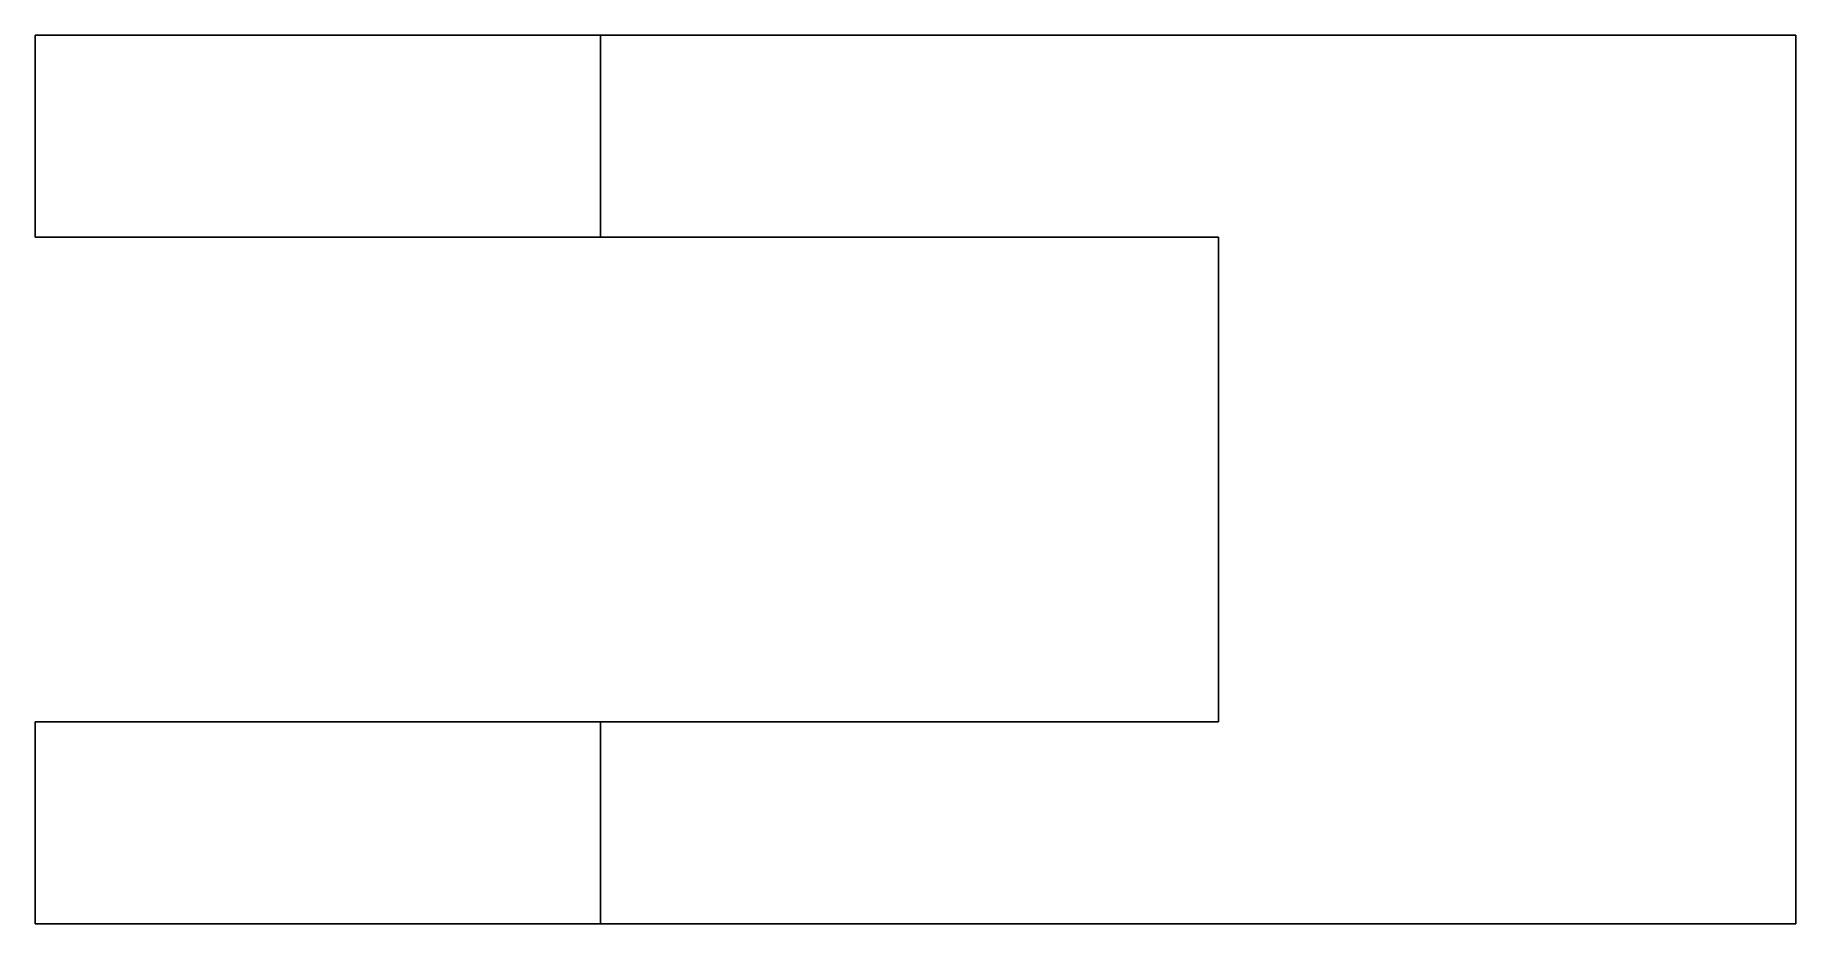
# Model space of a CAD drawing. Header units: metres. Extents: x -9.3 to 34.3, y -22 to 0.
import ezdxf

# ---------------------------------------------------------------- set-up
doc = ezdxf.new("R2010")
doc.units = ezdxf.units.M

msp = doc.modelspace()

# ---------------------------------------------------------------- linework, layer by layer
for points in [[(-9.3, -5), (-9.3, -4.9), (-9.3, -4.8), (-9.3, -4.7), (-9.3, -4.6), (-9.3, -4.5), (-9.3, -4.4), (-9.3, -4.3), (-9.3, -4.2), (-9.3, -4.1), (-9.3, -4), (-9.3, -3.9), (-9.3, -3.8), (-9.3, -3.7), (-9.3, -3.6), (-9.3, -3.5), (-9.3, -3.4), (-9.3, -3.3), (-9.3, -3.2), (-9.3, -3.1), (-9.3, -3), (-9.3, -2.9), (-9.3, -2.8), (-9.3, -2.7), (-9.3, -2.6), (-9.3, -2.5), (-9.3, -2.4), (-9.3, -2.3), (-9.3, -2.2), (-9.3, -2.1), (-9.3, -2), (-9.3, -1.9), (-9.3, -1.8), (-9.3, -1.7), (-9.3, -1.6), (-9.3, -1.5), (-9.3, -1.4), (-9.3, -1.3), (-9.3, -1.2), (-9.3, -1.1), (-9.3, -1), (-9.3, -0.9), (-9.3, -0.8), (-9.3, -0.7), (-9.3, -0.6), (-9.3, -0.5), (-9.3, -0.4), (-9.3, -0.3), (-9.3, -0.2), (-9.3, -0.1), (-9.3, 0)], [(4.7, 0), (4.651, 0), (4.602, 0), (4.553, 0), (4.462, 0), (4.317, 0), (4.172, 0), (4.027, 0), (3.807, 0), (3.573, 0), (3.34, 0), (3.084, 0), (2.774, 0), (2.463, 0), (2.153, 0), (1.799, 0), (1.427, 0), (1.056, 0), (0.678, 0), (0.264, 0), (-0.151, 0), (-0.565, 0), (-0.992, 0), (-1.428, 0), (-1.864, 0), (-2.3, 0), (-2.736, 0), (-3.172, 0), (-3.608, 0), (-4.035, 0), (-4.449, 0), (-4.864, 0), (-5.278, 0), (-5.656, 0), (-6.027, 0), (-6.399, 0), (-6.753, 0), (-7.063, 0), (-7.374, 0), (-7.684, 0), (-7.94, 0), (-8.173, 0), (-8.407, 0), (-8.627, 0), (-8.772, 0), (-8.917, 0), (-9.062, 0), (-9.153, 0), (-9.202, 0), (-9.251, 0), (-9.3, 0)], [(4.7, -5), (4.7, -4.9), (4.7, -4.8), (4.7, -4.7), (4.7, -4.6), (4.7, -4.5), (4.7, -4.4), (4.7, -4.3), (4.7, -4.2), (4.7, -4.1), (4.7, -4), (4.7, -3.9), (4.7, -3.8), (4.7, -3.7), (4.7, -3.6), (4.7, -3.5), (4.7, -3.4), (4.7, -3.3), (4.7, -3.2), (4.7, -3.1), (4.7, -3), (4.7, -2.9), (4.7, -2.8), (4.7, -2.7), (4.7, -2.6), (4.7, -2.5), (4.7, -2.4), (4.7, -2.3), (4.7, -2.2), (4.7, -2.1), (4.7, -2), (4.7, -1.9), (4.7, -1.8), (4.7, -1.7), (4.7, -1.6), (4.7, -1.5), (4.7, -1.4), (4.7, -1.3), (4.7, -1.2), (4.7, -1.1), (4.7, -1), (4.7, -0.9), (4.7, -0.8), (4.7, -0.7), (4.7, -0.6), (4.7, -0.5), (4.7, -0.4), (4.7, -0.3), (4.7, -0.2), (4.7, -0.1), (4.7, 0)], [(34.3, 0), (33.708, 0), (33.116, 0), (32.524, 0), (31.932, 0), (31.34, 0), (30.748, 0), (30.156, 0), (29.564, 0), (28.972, 0), (28.38, 0), (27.788, 0), (27.196, 0), (26.604, 0), (26.012, 0), (25.42, 0), (24.828, 0), (24.236, 0), (23.644, 0), (23.052, 0), (22.46, 0), (21.868, 0), (21.276, 0), (20.684, 0), (20.092, 0), (19.5, 0), (18.908, 0), (18.316, 0), (17.724, 0), (17.132, 0), (16.54, 0), (15.948, 0), (15.356, 0), (14.764, 0), (14.172, 0), (13.58, 0), (12.988, 0), (12.396, 0), (11.804, 0), (11.212, 0), (10.62, 0), (10.028, 0), (9.436, 0), (8.844, 0), (8.252, 0), (7.66, 0), (7.068, 0), (6.476, 0), (5.884, 0), (5.292, 0), (4.7, 0)], [(34.3, -22), (34.3, -21.56), (34.3, -21.12), (34.3, -20.68), (34.3, -20.24), (34.3, -19.8), (34.3, -19.36), (34.3, -18.92), (34.3, -18.48), (34.3, -18.04), (34.3, -17.6), (34.3, -17.16), (34.3, -16.72), (34.3, -16.28), (34.3, -15.84), (34.3, -15.4), (34.3, -14.96), (34.3, -14.52), (34.3, -14.08), (34.3, -13.64), (34.3, -13.2), (34.3, -12.76), (34.3, -12.32), (34.3, -11.88), (34.3, -11.44), (34.3, -11), (34.3, -10.56), (34.3, -10.12), (34.3, -9.68), (34.3, -9.24), (34.3, -8.8), (34.3, -8.36), (34.3, -7.92), (34.3, -7.48), (34.3, -7.04), (34.3, -6.6), (34.3, -6.16), (34.3, -5.72), (34.3, -5.28), (34.3, -4.84), (34.3, -4.4), (34.3, -3.96), (34.3, -3.52), (34.3, -3.08), (34.3, -2.64), (34.3, -2.2), (34.3, -1.76), (34.3, -1.32), (34.3, -0.88), (34.3, -0.44), (34.3, 0)], [(-9.3, -5), (-9.251, -5), (-9.202, -5), (-9.153, -5), (-9.062, -5), (-8.917, -5), (-8.772, -5), (-8.627, -5), (-8.407, -5), (-8.173, -5), (-7.94, -5), (-7.684, -5), (-7.374, -5), (-7.063, -5), (-6.753, -5), (-6.399, -5), (-6.027, -5), (-5.656, -5), (-5.278, -5), (-4.864, -5), (-4.449, -5), (-4.035, -5), (-3.608, -5), (-3.172, -5), (-2.736, -5), (-2.3, -5), (-1.864, -5), (-1.428, -5), (-0.992, -5), (-0.565, -5), (-0.151, -5), (0.264, -5), (0.678, -5), (1.056, -5), (1.427, -5), (1.799, -5), (2.153, -5), (2.463, -5), (2.774, -5), (3.084, -5), (3.34, -5), (3.573, -5), (3.807, -5), (4.027, -5), (4.172, -5), (4.317, -5), (4.462, -5), (4.553, -5), (4.602, -5), (4.651, -5), (4.7, -5)], [(4.7, -5), (5.006, -5), (5.312, -5), (5.618, -5), (5.924, -5), (6.23, -5), (6.536, -5), (6.842, -5), (7.148, -5), (7.454, -5), (7.76, -5), (8.066, -5), (8.372, -5), (8.678, -5), (8.984, -5), (9.29, -5), (9.596, -5), (9.902, -5), (10.208, -5), (10.514, -5), (10.82, -5), (11.126, -5), (11.432, -5), (11.738, -5), (12.044, -5), (12.35, -5), (12.656, -5), (12.962, -5), (13.268, -5), (13.574, -5), (13.88, -5), (14.186, -5), (14.492, -5), (14.798, -5), (15.104, -5), (15.41, -5), (15.716, -5), (16.022, -5), (16.328, -5), (16.634, -5), (16.94, -5), (17.246, -5), (17.552, -5), (17.858, -5), (18.164, -5), (18.47, -5), (18.776, -5), (19.082, -5), (19.388, -5), (19.694, -5), (20, -5)], [(20, -5), (20, -5.24), (20, -5.48), (20, -5.72), (20, -5.96), (20, -6.2), (20, -6.44), (20, -6.68), (20, -6.92), (20, -7.16), (20, -7.4), (20, -7.64), (20, -7.88), (20, -8.12), (20, -8.36), (20, -8.6), (20, -8.84), (20, -9.08), (20, -9.32), (20, -9.56), (20, -9.8), (20, -10.04), (20, -10.28), (20, -10.52), (20, -10.76), (20, -11), (20, -11.24), (20, -11.48), (20, -11.72), (20, -11.96), (20, -12.2), (20, -12.44), (20, -12.68), (20, -12.92), (20, -13.16), (20, -13.4), (20, -13.64), (20, -13.88), (20, -14.12), (20, -14.36), (20, -14.6), (20, -14.84), (20, -15.08), (20, -15.32), (20, -15.56), (20, -15.8), (20, -16.04), (20, -16.28), (20, -16.52), (20, -16.76), (20, -17)], [(4.7, -17), (4.651, -17), (4.602, -17), (4.553, -17), (4.462, -17), (4.317, -17), (4.172, -17), (4.027, -17), (3.807, -17), (3.573, -17), (3.34, -17), (3.084, -17), (2.774, -17), (2.463, -17), (2.153, -17), (1.799, -17), (1.427, -17), (1.056, -17), (0.678, -17), (0.264, -17), (-0.151, -17), (-0.565, -17), (-0.992, -17), (-1.428, -17), (-1.864, -17), (-2.3, -17), (-2.736, -17), (-3.172, -17), (-3.608, -17), (-4.035, -17), (-4.449, -17), (-4.864, -17), (-5.278, -17), (-5.656, -17), (-6.027, -17), (-6.399, -17), (-6.753, -17), (-7.063, -17), (-7.374, -17), (-7.684, -17), (-7.94, -17), (-8.173, -17), (-8.407, -17), (-8.627, -17), (-8.772, -17), (-8.917, -17), (-9.062, -17), (-9.153, -17), (-9.202, -17), (-9.251, -17), (-9.3, -17)], [(-9.3, -22), (-9.3, -21.9), (-9.3, -21.8), (-9.3, -21.7), (-9.3, -21.6), (-9.3, -21.5), (-9.3, -21.4), (-9.3, -21.3), (-9.3, -21.2), (-9.3, -21.1), (-9.3, -21), (-9.3, -20.9), (-9.3, -20.8), (-9.3, -20.7), (-9.3, -20.6), (-9.3, -20.5), (-9.3, -20.4), (-9.3, -20.3), (-9.3, -20.2), (-9.3, -20.1), (-9.3, -20), (-9.3, -19.9), (-9.3, -19.8), (-9.3, -19.7), (-9.3, -19.6), (-9.3, -19.5), (-9.3, -19.4), (-9.3, -19.3), (-9.3, -19.2), (-9.3, -19.1), (-9.3, -19), (-9.3, -18.9), (-9.3, -18.8), (-9.3, -18.7), (-9.3, -18.6), (-9.3, -18.5), (-9.3, -18.4), (-9.3, -18.3), (-9.3, -18.2), (-9.3, -18.1), (-9.3, -18), (-9.3, -17.9), (-9.3, -17.8), (-9.3, -17.7), (-9.3, -17.6), (-9.3, -17.5), (-9.3, -17.4), (-9.3, -17.3), (-9.3, -17.2), (-9.3, -17.1), (-9.3, -17)], [(20, -17), (19.694, -17), (19.388, -17), (19.082, -17), (18.776, -17), (18.47, -17), (18.164, -17), (17.858, -17), (17.552, -17), (17.246, -17), (16.94, -17), (16.634, -17), (16.328, -17), (16.022, -17), (15.716, -17), (15.41, -17), (15.104, -17), (14.798, -17), (14.492, -17), (14.186, -17), (13.88, -17), (13.574, -17), (13.268, -17), (12.962, -17), (12.656, -17), (12.35, -17), (12.044, -17), (11.738, -17), (11.432, -17), (11.126, -17), (10.82, -17), (10.514, -17), (10.208, -17), (9.902, -17), (9.596, -17), (9.29, -17), (8.984, -17), (8.678, -17), (8.372, -17), (8.066, -17), (7.76, -17), (7.454, -17), (7.148, -17), (6.842, -17), (6.536, -17), (6.23, -17), (5.924, -17), (5.618, -17), (5.312, -17), (5.006, -17), (4.7, -17)], [(4.7, -22), (4.7, -21.9), (4.7, -21.8), (4.7, -21.7), (4.7, -21.6), (4.7, -21.5), (4.7, -21.4), (4.7, -21.3), (4.7, -21.2), (4.7, -21.1), (4.7, -21), (4.7, -20.9), (4.7, -20.8), (4.7, -20.7), (4.7, -20.6), (4.7, -20.5), (4.7, -20.4), (4.7, -20.3), (4.7, -20.2), (4.7, -20.1), (4.7, -20), (4.7, -19.9), (4.7, -19.8), (4.7, -19.7), (4.7, -19.6), (4.7, -19.5), (4.7, -19.4), (4.7, -19.3), (4.7, -19.2), (4.7, -19.1), (4.7, -19), (4.7, -18.9), (4.7, -18.8), (4.7, -18.7), (4.7, -18.6), (4.7, -18.5), (4.7, -18.4), (4.7, -18.3), (4.7, -18.2), (4.7, -18.1), (4.7, -18), (4.7, -17.9), (4.7, -17.8), (4.7, -17.7), (4.7, -17.6), (4.7, -17.5), (4.7, -17.4), (4.7, -17.3), (4.7, -17.2), (4.7, -17.1), (4.7, -17)], [(4.7, -22), (4.651, -22), (4.602, -22), (4.553, -22), (4.462, -22), (4.317, -22), (4.172, -22), (4.027, -22), (3.807, -22), (3.573, -22), (3.34, -22), (3.084, -22), (2.774, -22), (2.463, -22), (2.153, -22), (1.799, -22), (1.427, -22), (1.056, -22), (0.678, -22), (0.264, -22), (-0.151, -22), (-0.565, -22), (-0.992, -22), (-1.428, -22), (-1.864, -22), (-2.3, -22), (-2.736, -22), (-3.172, -22), (-3.608, -22), (-4.035, -22), (-4.449, -22), (-4.864, -22), (-5.278, -22), (-5.656, -22), (-6.027, -22), (-6.399, -22), (-6.753, -22), (-7.063, -22), (-7.374, -22), (-7.684, -22), (-7.94, -22), (-8.173, -22), (-8.407, -22), (-8.627, -22), (-8.772, -22), (-8.917, -22), (-9.062, -22), (-9.153, -22), (-9.202, -22), (-9.251, -22), (-9.3, -22)], [(34.3, -22), (33.708, -22), (33.116, -22), (32.524, -22), (31.932, -22), (31.34, -22), (30.748, -22), (30.156, -22), (29.564, -22), (28.972, -22), (28.38, -22), (27.788, -22), (27.196, -22), (26.604, -22), (26.012, -22), (25.42, -22), (24.828, -22), (24.236, -22), (23.644, -22), (23.052, -22), (22.46, -22), (21.868, -22), (21.276, -22), (20.684, -22), (20.092, -22), (19.5, -22), (18.908, -22), (18.316, -22), (17.724, -22), (17.132, -22), (16.54, -22), (15.948, -22), (15.356, -22), (14.764, -22), (14.172, -22), (13.58, -22), (12.988, -22), (12.396, -22), (11.804, -22), (11.212, -22), (10.62, -22), (10.028, -22), (9.436, -22), (8.844, -22), (8.252, -22), (7.66, -22), (7.068, -22), (6.476, -22), (5.884, -22), (5.292, -22), (4.7, -22)]]:
    msp.add_lwpolyline(points)

doc.saveas('drawing.dxf')
